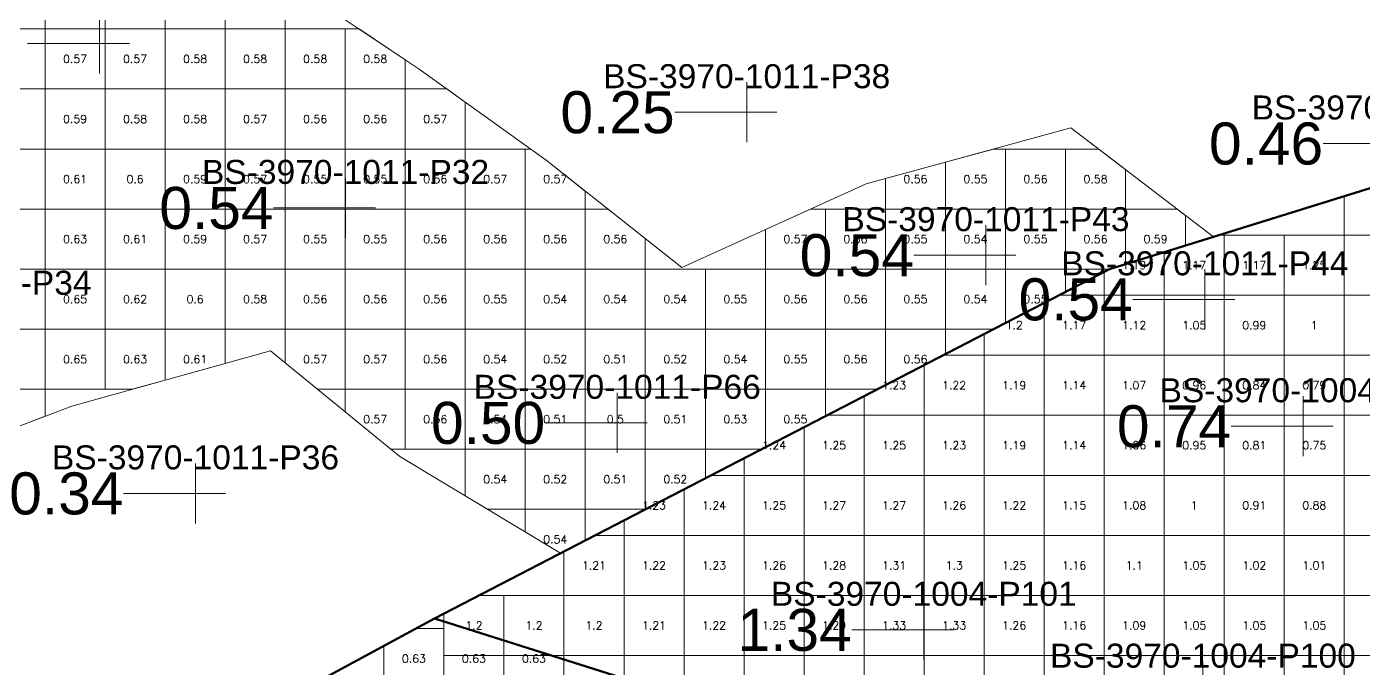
# Model space of a CAD drawing. Header units: inches. Extents: x 469759 to 470079, y 4349683 to 4349873.
# Drawn here: x 469810.42 to 469832.68, y 4349768.48 to 4349779.16 of the extents above; entities that cross this region are included whole.
import ezdxf
from ezdxf.enums import TextEntityAlignment as Align

# ---------------------------------------------------------------- set-up
doc = ezdxf.new("R2010")
doc.units = ezdxf.units.IN
doc.header["$MEASUREMENT"] = 0
for name, color, linetype, lineweight in [('孔口文字', 7, 'Continuous', 0), ('点', 7, 'Continuous', 0), ('爆区方格网', 7, 'Continuous', 0), ('线条', 7, 'Continuous', 0), ('钻孔', 7, 'Continuous', 0)]:
    doc.layers.add(name, color=color, linetype=linetype, lineweight=lineweight)
doc.styles.add('3dmine_textStyle_1', font='txt.shx', dxfattribs={"height": 1, "bigfont": 'gbcbig.shx'})
doc.styles.add('3dmine_textStyle_2', font='arial.ttf', dxfattribs={"height": 1})

msp = doc.modelspace()

# ---------------------------------------------------------------- hatches: boundary and pattern name
at = {"layer": '钻孔', "linetype": 'Continuous', "lineweight": 0, "true_color": 0x00ffff, "extrusion": (0, 1, 0)}
for points in [[(-469812.628, 3960.02), (-469811.628, 3960.02), (-469811.628, 3973.02), (-469812.628, 3973.02)], [(-469816.727, 3960.05), (-469815.727, 3960.05), (-469815.727, 3973.05), (-469816.727, 3973.05)], [(-469827.396, 3960.08), (-469826.396, 3960.08), (-469826.396, 3973.08), (-469827.396, 3973.08)], [(-469831.042, 3960.01), (-469830.042, 3960.01), (-469830.042, 3973.01), (-469831.042, 3973.01)], [(-469821.253, 3960.48), (-469820.253, 3960.48), (-469820.253, 3973.48), (-469821.253, 3973.48)], [(-469832.68, 3959.85), (-469831.68, 3959.85), (-469831.68, 3972.85), (-469832.68, 3972.85)]]:
    msp.add_hatch(color=4, dxfattribs=at).paths.add_polyline_path(points, flags=0)
at = {"layer": '钻孔', "linetype": 'Continuous', "lineweight": 0, "true_color": 0x808080, "extrusion": (0, 1, 0)}
for points in [[(-469823.41, 3959.92), (-469822.41, 3959.92), (-469822.41, 3972.92), (-469823.41, 3972.92)], [(-469814.227, 3960.38), (-469813.227, 3960.38), (-469813.227, 3973.38), (-469814.227, 3973.38)]]:
    msp.add_hatch(color=8, dxfattribs=at).paths.add_polyline_path(points, flags=0)
at = {"layer": '钻孔', "linetype": 'Continuous', "lineweight": 0, "true_color": 0x0000ff, "extrusion": (0, 1, 0)}
msp.add_hatch(color=5, dxfattribs=at).paths.add_polyline_path([(-469826.36, 3960.04), (-469825.36, 3960.04), (-469825.36, 3973.04), (-469826.36, 3973.04)], flags=0)

# ---------------------------------------------------------------- linework, layer by layer
at = {"color": 4, "linetype": 'Continuous', "lineweight": 0, "true_color": 0x00ffff, "elevation": 3972.289}
msp.add_lwpolyline([(469808.152, 4349771.701), (469811.165, 4349772.846), (469814.477, 4349773.769), (469816.629, 4349772.008), (469819.309, 4349770.396), (469822.435, 4349772.013), (469824.065, 4349772.856), (469826.866, 4349774.305), (469828.454, 4349775.127), (469829.366, 4349775.41), (469830.188, 4349775.665), (469827.812, 4349777.479), (469824.403, 4349776.55), (469821.332, 4349775.154), (469819.068, 4349776.943), (469816.955, 4349778.458), (469814.905, 4349779.826), (469815.905, 4349782.194), (469819.387, 4349783.349), (469821.458, 4349781.792), (469823.571, 4349780.278), (469827.018, 4349781.275), (469830.523, 4349782.177), (469834.782, 4349783.265)], dxfattribs=at)
at = {"color": 5, "linetype": 'Continuous', "lineweight": 50, "elevation": 1987.297}
for points in [[(469817.208, 4349769.309), (469828.454, 4349775.127), (469837.3, 4349777.874), (469846.044, 4349775.075), (469845.59, 4349771.971), (469847.292, 4349769.245), (469850.168, 4349770.343), (469852.439, 4349771.326), (469856.754, 4349771.099), (469861.845, 4349771.213), (469866.414, 4349769.254), (469864.214, 4349766.26), (469858.315, 4349764.574), (469853.994, 4349765.649), (469852.242, 4349767.401), (469842.005, 4349764.839), (469836.359, 4349766.411), (469832.229, 4349766.357), (469826.099, 4349763.33), (469820.476, 4349762.487), (469821.961, 4349767.803), (469817.208, 4349769.309), (469817.208, 4349769.309)], [(469821.961, 4349767.803), (469817.208, 4349769.309), (469811.803, 4349766.383)]]:
    msp.add_lwpolyline(points, dxfattribs=at)
at = {"layer": '点', "color": 138, "linetype": 'Continuous', "lineweight": 0, "true_color": 0x004c4c}
for points, elevation in [([(469811.628, 4349778.383), (469811.628, 4349779.383)], 3973.02), ([(469812.128, 4349778.883), (469811.128, 4349778.883)], 3973.02), ([(469822.41, 4349777.24), (469822.41, 4349778.24)], 3972.92), ([(469822.91, 4349777.74), (469821.91, 4349777.74)], 3972.92), ([(469815.727, 4349775.646), (469815.727, 4349776.646)], 3973.05), ([(469816.227, 4349776.146), (469815.227, 4349776.146)], 3973.05), ([(469826.396, 4349774.859), (469826.396, 4349775.859)], 3973.08), ([(469826.896, 4349775.359), (469825.896, 4349775.359)], 3973.08), ([(469830.042, 4349774.124), (469830.042, 4349775.124)], 3973.01), ([(469830.542, 4349774.624), (469829.542, 4349774.624)], 3973.01), ([(469820.253, 4349772.067), (469820.253, 4349773.067)], 3973.48), ([(469831.68, 4349772.01), (469831.68, 4349773.01)], 3972.85), ([(469820.753, 4349772.567), (469819.753, 4349772.567)], 3973.48), ([(469832.18, 4349772.51), (469831.18, 4349772.51)], 3972.85), ([(469813.227, 4349770.892), (469813.227, 4349771.892)], 3973.38), ([(469813.727, 4349771.392), (469812.727, 4349771.392)], 3973.38), ([(469825.36, 4349768.62), (469825.36, 4349769.62)], 3973.04), ([(469825.86, 4349769.12), (469824.86, 4349769.12)], 3973.04), ([(469830.01, 4349767.59), (469830.01, 4349768.59)], 3972.95)]:
    msp.add_lwpolyline(points, dxfattribs=dict(at, elevation=elevation))
at = {"layer": '爆区方格网', "color": 4, "linetype": 'Continuous', "lineweight": 0, "true_color": 0x00ffff}
for points, elevation in [([(469810.721, 4349779.127), (469809.721, 4349779.127), (469809.721, 4349780.127), (469810.721, 4349780.127), (469810.721, 4349779.127)], 3973.48), ([(469811.721, 4349779.127), (469810.721, 4349779.127), (469810.721, 4349780.127), (469811.721, 4349780.127), (469811.721, 4349779.127)], 3973.48), ([(469812.721, 4349779.127), (469811.721, 4349779.127), (469811.721, 4349780.127), (469812.721, 4349780.127), (469812.721, 4349779.127)], 3973.48), ([(469813.721, 4349779.127), (469812.721, 4349779.127), (469812.721, 4349780.127), (469813.721, 4349780.127), (469813.721, 4349779.127)], 3973.48), ([(469814.721, 4349779.127), (469813.721, 4349779.127), (469813.721, 4349780.127), (469814.721, 4349780.127), (469814.721, 4349779.127)], 3973.48), ([(469810.721, 4349778.127), (469809.721, 4349778.127), (469809.721, 4349779.127), (469810.721, 4349779.127), (469810.721, 4349778.127)], 3973.48), ([(469811.721, 4349778.127), (469810.721, 4349778.127), (469810.721, 4349779.127), (469811.721, 4349779.127), (469811.721, 4349778.127)], 3973.48), ([(469812.721, 4349778.127), (469811.721, 4349778.127), (469811.721, 4349779.127), (469812.721, 4349779.127), (469812.721, 4349778.127)], 3973.48), ([(469813.721, 4349778.127), (469812.721, 4349778.127), (469812.721, 4349779.127), (469813.721, 4349779.127), (469813.721, 4349778.127)], 3973.48), ([(469814.721, 4349778.127), (469813.721, 4349778.127), (469813.721, 4349779.127), (469814.721, 4349779.127), (469814.721, 4349778.127)], 3973.48), ([(469815.721, 4349778.127), (469814.721, 4349778.127), (469814.721, 4349779.127), (469815.721, 4349779.127), (469815.721, 4349778.127)], 3973.48), ([(469816.721, 4349778.614), (469816.721, 4349778.127), (469815.721, 4349778.127), (469815.721, 4349779.127), (469815.953, 4349779.127), (469816.721, 4349778.614)], 3973.48), ([(469810.721, 4349777.127), (469809.721, 4349777.127), (469809.721, 4349778.127), (469810.721, 4349778.127), (469810.721, 4349777.127)], 3973.48), ([(469811.721, 4349777.127), (469810.721, 4349777.127), (469810.721, 4349778.127), (469811.721, 4349778.127), (469811.721, 4349777.127)], 3973.48), ([(469812.721, 4349777.127), (469811.721, 4349777.127), (469811.721, 4349778.127), (469812.721, 4349778.127), (469812.721, 4349777.127)], 3973.48), ([(469813.721, 4349777.127), (469812.721, 4349777.127), (469812.721, 4349778.127), (469813.721, 4349778.127), (469813.721, 4349777.127)], 3973.48), ([(469814.721, 4349777.127), (469813.721, 4349777.127), (469813.721, 4349778.127), (469814.721, 4349778.127), (469814.721, 4349777.127)], 3973.48), ([(469815.721, 4349777.127), (469814.721, 4349777.127), (469814.721, 4349778.127), (469815.721, 4349778.127), (469815.721, 4349777.127)], 3973.48), ([(469816.721, 4349777.127), (469815.721, 4349777.127), (469815.721, 4349778.127), (469816.721, 4349778.127), (469816.721, 4349777.127)], 3973.48), ([(469817.721, 4349777.909), (469817.721, 4349777.127), (469816.721, 4349777.127), (469816.721, 4349778.127), (469817.417, 4349778.127), (469817.721, 4349777.909)], 3973.48), ([(469810.721, 4349776.127), (469809.721, 4349776.127), (469809.721, 4349777.127), (469810.721, 4349777.127), (469810.721, 4349776.127)], 3973.48), ([(469811.721, 4349776.127), (469810.721, 4349776.127), (469810.721, 4349777.127), (469811.721, 4349777.127), (469811.721, 4349776.127)], 3973.48), ([(469812.721, 4349776.127), (469811.721, 4349776.127), (469811.721, 4349777.127), (469812.721, 4349777.127), (469812.721, 4349776.127)], 3973.48), ([(469813.721, 4349776.127), (469812.721, 4349776.127), (469812.721, 4349777.127), (469813.721, 4349777.127), (469813.721, 4349776.127)], 3973.48), ([(469814.721, 4349776.127), (469813.721, 4349776.127), (469813.721, 4349777.127), (469814.721, 4349777.127), (469814.721, 4349776.127)], 3973.48), ([(469815.721, 4349776.127), (469814.721, 4349776.127), (469814.721, 4349777.127), (469815.721, 4349777.127), (469815.721, 4349776.127)], 3973.48), ([(469816.721, 4349776.127), (469815.721, 4349776.127), (469815.721, 4349777.127), (469816.721, 4349777.127), (469816.721, 4349776.127)], 3973.48), ([(469817.721, 4349776.127), (469816.721, 4349776.127), (469816.721, 4349777.127), (469817.721, 4349777.127), (469817.721, 4349776.127)], 3973.48), ([(469818.721, 4349776.127), (469817.721, 4349776.127), (469817.721, 4349777.127), (469818.721, 4349777.127), (469818.721, 4349776.127)], 3973.48), ([(469819.068, 4349776.943), (469819.721, 4349776.428), (469819.721, 4349776.127), (469818.721, 4349776.127), (469818.721, 4349777.127), (469818.812, 4349777.127), (469819.068, 4349776.943)], 3973.48), ([(469826.721, 4349776.127), (469825.721, 4349776.127), (469825.721, 4349776.909), (469826.52, 4349777.127), (469826.721, 4349777.127), (469826.721, 4349776.127)], 3973.48), ([(469827.721, 4349776.127), (469826.721, 4349776.127), (469826.721, 4349777.127), (469827.721, 4349777.127), (469827.721, 4349776.127)], 3973.48), ([(469828.721, 4349776.786), (469828.721, 4349776.127), (469827.721, 4349776.127), (469827.721, 4349777.127), (469828.274, 4349777.127), (469828.721, 4349776.786)], 3973.48), ([(469825.721, 4349776.127), (469824.721, 4349776.127), (469824.721, 4349776.636), (469825.721, 4349776.909), (469825.721, 4349776.127)], 3973.48), ([(469810.721, 4349775.127), (469809.721, 4349775.127), (469809.721, 4349776.127), (469810.721, 4349776.127), (469810.721, 4349775.127)], 3973.48), ([(469811.721, 4349775.127), (469810.721, 4349775.127), (469810.721, 4349776.127), (469811.721, 4349776.127), (469811.721, 4349775.127)], 3973.48), ([(469812.721, 4349775.127), (469811.721, 4349775.127), (469811.721, 4349776.127), (469812.721, 4349776.127), (469812.721, 4349775.127)], 3973.48), ([(469813.721, 4349775.127), (469812.721, 4349775.127), (469812.721, 4349776.127), (469813.721, 4349776.127), (469813.721, 4349775.127)], 3973.48), ([(469814.721, 4349775.127), (469813.721, 4349775.127), (469813.721, 4349776.127), (469814.721, 4349776.127), (469814.721, 4349775.127)], 3973.48), ([(469815.721, 4349775.127), (469814.721, 4349775.127), (469814.721, 4349776.127), (469815.721, 4349776.127), (469815.721, 4349775.127)], 3973.48), ([(469816.721, 4349775.127), (469815.721, 4349775.127), (469815.721, 4349776.127), (469816.721, 4349776.127), (469816.721, 4349775.127)], 3973.48), ([(469817.721, 4349775.127), (469816.721, 4349775.127), (469816.721, 4349776.127), (469817.721, 4349776.127), (469817.721, 4349775.127)], 3973.48), ([(469818.721, 4349775.127), (469817.721, 4349775.127), (469817.721, 4349776.127), (469818.721, 4349776.127), (469818.721, 4349775.127)], 3973.48), ([(469819.721, 4349775.127), (469818.721, 4349775.127), (469818.721, 4349776.127), (469819.721, 4349776.127), (469819.721, 4349775.127)], 3973.48), ([(469820.721, 4349775.637), (469820.721, 4349775.127), (469819.721, 4349775.127), (469819.721, 4349776.127), (469820.101, 4349776.127), (469820.721, 4349775.637)], 3973.48), ([(469823.721, 4349775.127), (469822.721, 4349775.127), (469822.721, 4349775.785), (469823.473, 4349776.127), (469823.721, 4349776.127), (469823.721, 4349775.127)], 3973.48), ([(469824.721, 4349775.127), (469823.721, 4349775.127), (469823.721, 4349776.127), (469824.721, 4349776.127), (469824.721, 4349775.127)], 3973.48), ([(469825.721, 4349775.127), (469824.721, 4349775.127), (469824.721, 4349776.127), (469825.721, 4349776.127), (469825.721, 4349775.127)], 3973.48), ([(469826.721, 4349775.127), (469825.721, 4349775.127), (469825.721, 4349776.127), (469826.721, 4349776.127), (469826.721, 4349775.127)], 3973.48), ([(469827.721, 4349775.127), (469826.721, 4349775.127), (469826.721, 4349776.127), (469827.721, 4349776.127), (469827.721, 4349775.127)], 3973.48), ([(469828.721, 4349775.21), (469828.454, 4349775.127), (469827.721, 4349775.127), (469827.721, 4349776.127), (469828.721, 4349776.127), (469828.721, 4349775.21)], 3973.48), ([(469829.721, 4349776.022), (469829.721, 4349775.52), (469829.366, 4349775.41), (469828.721, 4349775.21), (469828.721, 4349776.127), (469829.583, 4349776.127), (469829.721, 4349776.022)], 3973.48), ([(469810.721, 4349774.127), (469809.721, 4349774.127), (469809.721, 4349775.127), (469810.721, 4349775.127), (469810.721, 4349774.127)], 3973.48), ([(469811.721, 4349774.127), (469810.721, 4349774.127), (469810.721, 4349775.127), (469811.721, 4349775.127), (469811.721, 4349774.127)], 3973.48), ([(469812.721, 4349774.127), (469811.721, 4349774.127), (469811.721, 4349775.127), (469812.721, 4349775.127), (469812.721, 4349774.127)], 3973.48), ([(469813.721, 4349774.127), (469812.721, 4349774.127), (469812.721, 4349775.127), (469813.721, 4349775.127), (469813.721, 4349774.127)], 3973.48), ([(469814.721, 4349774.127), (469813.721, 4349774.127), (469813.721, 4349775.127), (469814.721, 4349775.127), (469814.721, 4349774.127)], 3973.48), ([(469815.721, 4349774.127), (469814.721, 4349774.127), (469814.721, 4349775.127), (469815.721, 4349775.127), (469815.721, 4349774.127)], 3973.48), ([(469816.721, 4349774.127), (469815.721, 4349774.127), (469815.721, 4349775.127), (469816.721, 4349775.127), (469816.721, 4349774.127)], 3973.48), ([(469817.721, 4349774.127), (469816.721, 4349774.127), (469816.721, 4349775.127), (469817.721, 4349775.127), (469817.721, 4349774.127)], 3973.48), ([(469818.721, 4349774.127), (469817.721, 4349774.127), (469817.721, 4349775.127), (469818.721, 4349775.127), (469818.721, 4349774.127)], 3973.48), ([(469819.721, 4349774.127), (469818.721, 4349774.127), (469818.721, 4349775.127), (469819.721, 4349775.127), (469819.721, 4349774.127)], 3973.48), ([(469820.721, 4349774.127), (469819.721, 4349774.127), (469819.721, 4349775.127), (469820.721, 4349775.127), (469820.721, 4349774.127)], 3973.48), ([(469821.721, 4349774.127), (469820.721, 4349774.127), (469820.721, 4349775.127), (469821.721, 4349775.127), (469821.721, 4349774.127)], 3973.48), ([(469822.721, 4349774.127), (469821.721, 4349774.127), (469821.721, 4349775.127), (469822.721, 4349775.127), (469822.721, 4349774.127)], 3973.48), ([(469823.721, 4349774.127), (469822.721, 4349774.127), (469822.721, 4349775.127), (469823.721, 4349775.127), (469823.721, 4349774.127)], 3973.48), ([(469824.721, 4349774.127), (469823.721, 4349774.127), (469823.721, 4349775.127), (469824.721, 4349775.127), (469824.721, 4349774.127)], 3973.48), ([(469825.721, 4349774.127), (469824.721, 4349774.127), (469824.721, 4349775.127), (469825.721, 4349775.127), (469825.721, 4349774.127)], 3973.48), ([(469826.721, 4349774.23), (469826.521, 4349774.127), (469825.721, 4349774.127), (469825.721, 4349775.127), (469826.721, 4349775.127), (469826.721, 4349774.23)], 3973.48), ([(469827.721, 4349774.748), (469826.866, 4349774.305), (469826.721, 4349774.23), (469826.721, 4349775.127), (469827.721, 4349775.127), (469827.721, 4349774.748)], 3973.48), ([(469810.721, 4349773.127), (469809.721, 4349773.127), (469809.721, 4349774.127), (469810.721, 4349774.127), (469810.721, 4349773.127)], 3973.48), ([(469811.721, 4349773.127), (469810.721, 4349773.127), (469810.721, 4349774.127), (469811.721, 4349774.127), (469811.721, 4349773.127)], 3973.48), ([(469812.721, 4349773.279), (469812.174, 4349773.127), (469811.721, 4349773.127), (469811.721, 4349774.127), (469812.721, 4349774.127), (469812.721, 4349773.279)], 3973.48), ([(469813.721, 4349773.558), (469812.721, 4349773.279), (469812.721, 4349774.127), (469813.721, 4349774.127), (469813.721, 4349773.558)], 3973.48), ([(469815.721, 4349773.127), (469815.261, 4349773.127), (469814.721, 4349773.569), (469814.721, 4349774.127), (469815.721, 4349774.127), (469815.721, 4349773.127)], 3973.48), ([(469816.721, 4349773.127), (469815.721, 4349773.127), (469815.721, 4349774.127), (469816.721, 4349774.127), (469816.721, 4349773.127)], 3973.48), ([(469817.721, 4349773.127), (469816.721, 4349773.127), (469816.721, 4349774.127), (469817.721, 4349774.127), (469817.721, 4349773.127)], 3973.48), ([(469818.721, 4349773.127), (469817.721, 4349773.127), (469817.721, 4349774.127), (469818.721, 4349774.127), (469818.721, 4349773.127)], 3973.48), ([(469819.721, 4349773.127), (469818.721, 4349773.127), (469818.721, 4349774.127), (469819.721, 4349774.127), (469819.721, 4349773.127)], 3973.48), ([(469820.721, 4349773.127), (469819.721, 4349773.127), (469819.721, 4349774.127), (469820.721, 4349774.127), (469820.721, 4349773.127)], 3973.48), ([(469821.721, 4349773.127), (469820.721, 4349773.127), (469820.721, 4349774.127), (469821.721, 4349774.127), (469821.721, 4349773.127)], 3973.48), ([(469822.721, 4349773.127), (469821.721, 4349773.127), (469821.721, 4349774.127), (469822.721, 4349774.127), (469822.721, 4349773.127)], 3973.48), ([(469823.721, 4349773.127), (469822.721, 4349773.127), (469822.721, 4349774.127), (469823.721, 4349774.127), (469823.721, 4349773.127)], 3973.48), ([(469824.721, 4349773.195), (469824.588, 4349773.127), (469823.721, 4349773.127), (469823.721, 4349774.127), (469824.721, 4349774.127), (469824.721, 4349773.195)], 3973.48), ([(469825.721, 4349773.713), (469824.721, 4349773.195), (469824.721, 4349774.127), (469825.721, 4349774.127), (469825.721, 4349773.713)], 3973.48), ([(469810.721, 4349772.677), (469809.721, 4349772.297), (469809.721, 4349773.127), (469810.721, 4349773.127), (469810.721, 4349772.677)], 3973.48), ([(469816.721, 4349772.127), (469816.483, 4349772.127), (469815.721, 4349772.751), (469815.721, 4349773.127), (469816.721, 4349773.127), (469816.721, 4349772.127)], 3973.48), ([(469817.721, 4349772.127), (469816.721, 4349772.127), (469816.721, 4349773.127), (469817.721, 4349773.127), (469817.721, 4349772.127)], 3973.48), ([(469818.721, 4349772.127), (469817.721, 4349772.127), (469817.721, 4349773.127), (469818.721, 4349773.127), (469818.721, 4349772.127)], 3973.48), ([(469819.721, 4349772.127), (469818.721, 4349772.127), (469818.721, 4349773.127), (469819.721, 4349773.127), (469819.721, 4349772.127)], 3973.48), ([(469820.721, 4349772.127), (469819.721, 4349772.127), (469819.721, 4349773.127), (469820.721, 4349773.127), (469820.721, 4349772.127)], 3973.48), ([(469821.721, 4349772.127), (469820.721, 4349772.127), (469820.721, 4349773.127), (469821.721, 4349773.127), (469821.721, 4349772.127)], 3973.48), ([(469822.721, 4349772.161), (469822.656, 4349772.127), (469821.721, 4349772.127), (469821.721, 4349773.127), (469822.721, 4349773.127), (469822.721, 4349772.161)], 3973.48), ([(469823.721, 4349772.678), (469822.721, 4349772.161), (469822.721, 4349773.127), (469823.721, 4349773.127), (469823.721, 4349772.678)], 3973.48), ([(469818.721, 4349771.127), (469818.093, 4349771.127), (469817.721, 4349771.351), (469817.721, 4349772.127), (469818.721, 4349772.127), (469818.721, 4349771.127)], 3973.48), ([(469819.721, 4349771.127), (469818.721, 4349771.127), (469818.721, 4349772.127), (469819.721, 4349772.127), (469819.721, 4349771.127)], 3973.48), ([(469820.721, 4349771.127), (469819.721, 4349771.127), (469819.721, 4349772.127), (469820.721, 4349772.127), (469820.721, 4349771.127)], 3973.48), ([(469821.721, 4349771.643), (469820.723, 4349771.127), (469820.721, 4349771.127), (469820.721, 4349772.127), (469821.721, 4349772.127), (469821.721, 4349771.643)], 3973.48), ([(469819.721, 4349770.609), (469819.309, 4349770.396), (469818.721, 4349770.75), (469818.721, 4349771.127), (469819.721, 4349771.127), (469819.721, 4349770.609)], 3973.48), ([(469817.366, 4349768.693), (469817.366, 4349768.14), (469816.366, 4349768.14), (469816.366, 4349768.853), (469816.896, 4349769.14), (469817.366, 4349769.14), (469817.366, 4349768.693)], 3972.76), ([(469818.366, 4349768.14), (469817.366, 4349768.14), (469817.366, 4349768.693), (469818.366, 4349768.693), (469818.366, 4349768.14)], 3972.76), ([(469819.366, 4349768.14), (469818.366, 4349768.14), (469818.366, 4349768.693), (469819.366, 4349768.693), (469819.366, 4349768.14)], 3972.76)]:
    msp.add_lwpolyline(points, dxfattribs=dict(at, elevation=elevation))
at = {"layer": '爆区方格网', "color": 5, "linetype": 'Continuous', "lineweight": 0, "elevation": 3972.82}
for points in [[(469833.366, 4349775.693), (469832.366, 4349775.693), (469832.366, 4349776.342), (469833.366, 4349776.652), (469833.366, 4349775.693)], [(469830.366, 4349774.693), (469829.366, 4349774.693), (469829.366, 4349775.41), (469830.278, 4349775.693), (469830.366, 4349775.693), (469830.366, 4349774.693)], [(469831.366, 4349774.693), (469830.366, 4349774.693), (469830.366, 4349775.693), (469831.366, 4349775.693), (469831.366, 4349774.693)], [(469832.366, 4349774.693), (469831.366, 4349774.693), (469831.366, 4349775.693), (469832.366, 4349775.693), (469832.366, 4349774.693)], [(469833.366, 4349774.693), (469832.366, 4349774.693), (469832.366, 4349775.693), (469833.366, 4349775.693), (469833.366, 4349774.693)], [(469829.366, 4349774.693), (469828.366, 4349774.693), (469828.366, 4349775.081), (469828.454, 4349775.127), (469829.366, 4349775.41), (469829.366, 4349774.693)], [(469827.366, 4349773.693), (469826.366, 4349773.693), (469826.366, 4349774.047), (469827.366, 4349774.564), (469827.366, 4349773.693)], [(469828.366, 4349773.693), (469827.366, 4349773.693), (469827.366, 4349774.564), (469827.616, 4349774.693), (469828.366, 4349774.693), (469828.366, 4349773.693)], [(469829.366, 4349773.693), (469828.366, 4349773.693), (469828.366, 4349774.693), (469829.366, 4349774.693), (469829.366, 4349773.693)], [(469830.366, 4349773.693), (469829.366, 4349773.693), (469829.366, 4349774.693), (469830.366, 4349774.693), (469830.366, 4349773.693)], [(469831.366, 4349773.693), (469830.366, 4349773.693), (469830.366, 4349774.693), (469831.366, 4349774.693), (469831.366, 4349773.693)], [(469832.366, 4349773.693), (469831.366, 4349773.693), (469831.366, 4349774.693), (469832.366, 4349774.693), (469832.366, 4349773.693)], [(469833.366, 4349773.693), (469832.366, 4349773.693), (469832.366, 4349774.693), (469833.366, 4349774.693), (469833.366, 4349773.693)], [(469826.366, 4349772.693), (469825.366, 4349772.693), (469825.366, 4349773.529), (469825.683, 4349773.693), (469826.366, 4349773.693), (469826.366, 4349772.693)], [(469827.366, 4349772.693), (469826.366, 4349772.693), (469826.366, 4349773.693), (469827.366, 4349773.693), (469827.366, 4349772.693)], [(469828.366, 4349772.693), (469827.366, 4349772.693), (469827.366, 4349773.693), (469828.366, 4349773.693), (469828.366, 4349772.693)], [(469829.366, 4349772.693), (469828.366, 4349772.693), (469828.366, 4349773.693), (469829.366, 4349773.693), (469829.366, 4349772.693)], [(469830.366, 4349772.693), (469829.366, 4349772.693), (469829.366, 4349773.693), (469830.366, 4349773.693), (469830.366, 4349772.693)], [(469831.366, 4349772.693), (469830.366, 4349772.693), (469830.366, 4349773.693), (469831.366, 4349773.693), (469831.366, 4349772.693)], [(469832.366, 4349772.693), (469831.366, 4349772.693), (469831.366, 4349773.693), (469832.366, 4349773.693), (469832.366, 4349772.693)], [(469833.366, 4349772.693), (469832.366, 4349772.693), (469832.366, 4349773.693), (469833.366, 4349773.693), (469833.366, 4349772.693)], [(469825.366, 4349772.693), (469824.366, 4349772.693), (469824.366, 4349773.012), (469825.366, 4349773.529), (469825.366, 4349772.693)], [(469823.366, 4349771.693), (469822.366, 4349771.693), (469822.366, 4349771.977), (469823.366, 4349772.495), (469823.366, 4349771.693)], [(469824.366, 4349771.693), (469823.366, 4349771.693), (469823.366, 4349772.495), (469823.75, 4349772.693), (469824.366, 4349772.693), (469824.366, 4349771.693)], [(469825.366, 4349771.693), (469824.366, 4349771.693), (469824.366, 4349772.693), (469825.366, 4349772.693), (469825.366, 4349771.693)], [(469826.366, 4349771.693), (469825.366, 4349771.693), (469825.366, 4349772.693), (469826.366, 4349772.693), (469826.366, 4349771.693)], [(469827.366, 4349771.693), (469826.366, 4349771.693), (469826.366, 4349772.693), (469827.366, 4349772.693), (469827.366, 4349771.693)], [(469828.366, 4349771.693), (469827.366, 4349771.693), (469827.366, 4349772.693), (469828.366, 4349772.693), (469828.366, 4349771.693)], [(469829.366, 4349771.693), (469828.366, 4349771.693), (469828.366, 4349772.693), (469829.366, 4349772.693), (469829.366, 4349771.693)], [(469830.366, 4349771.693), (469829.366, 4349771.693), (469829.366, 4349772.693), (469830.366, 4349772.693), (469830.366, 4349771.693)], [(469831.366, 4349771.693), (469830.366, 4349771.693), (469830.366, 4349772.693), (469831.366, 4349772.693), (469831.366, 4349771.693)], [(469832.366, 4349771.693), (469831.366, 4349771.693), (469831.366, 4349772.693), (469832.366, 4349772.693), (469832.366, 4349771.693)], [(469833.366, 4349771.693), (469832.366, 4349771.693), (469832.366, 4349772.693), (469833.366, 4349772.693), (469833.366, 4349771.693)], [(469822.366, 4349770.693), (469821.366, 4349770.693), (469821.366, 4349771.46), (469821.817, 4349771.693), (469822.366, 4349771.693), (469822.366, 4349770.693)], [(469823.366, 4349770.693), (469822.366, 4349770.693), (469822.366, 4349771.693), (469823.366, 4349771.693), (469823.366, 4349770.693)], [(469824.366, 4349770.693), (469823.366, 4349770.693), (469823.366, 4349771.693), (469824.366, 4349771.693), (469824.366, 4349770.693)], [(469825.366, 4349770.693), (469824.366, 4349770.693), (469824.366, 4349771.693), (469825.366, 4349771.693), (469825.366, 4349770.693)], [(469826.366, 4349770.693), (469825.366, 4349770.693), (469825.366, 4349771.693), (469826.366, 4349771.693), (469826.366, 4349770.693)], [(469827.366, 4349770.693), (469826.366, 4349770.693), (469826.366, 4349771.693), (469827.366, 4349771.693), (469827.366, 4349770.693)], [(469828.366, 4349770.693), (469827.366, 4349770.693), (469827.366, 4349771.693), (469828.366, 4349771.693), (469828.366, 4349770.693)], [(469829.366, 4349770.693), (469828.366, 4349770.693), (469828.366, 4349771.693), (469829.366, 4349771.693), (469829.366, 4349770.693)], [(469830.366, 4349770.693), (469829.366, 4349770.693), (469829.366, 4349771.693), (469830.366, 4349771.693), (469830.366, 4349770.693)], [(469831.366, 4349770.693), (469830.366, 4349770.693), (469830.366, 4349771.693), (469831.366, 4349771.693), (469831.366, 4349770.693)], [(469832.366, 4349770.693), (469831.366, 4349770.693), (469831.366, 4349771.693), (469832.366, 4349771.693), (469832.366, 4349770.693)], [(469833.366, 4349770.693), (469832.366, 4349770.693), (469832.366, 4349771.693), (469833.366, 4349771.693), (469833.366, 4349770.693)], [(469821.366, 4349770.693), (469820.366, 4349770.693), (469820.366, 4349770.943), (469821.366, 4349771.46), (469821.366, 4349770.693)], [(469833.366, 4349769.693), (469832.366, 4349769.693), (469832.366, 4349770.693), (469833.366, 4349770.693), (469833.366, 4349769.693)], [(469832.366, 4349768.693), (469831.366, 4349768.693), (469831.366, 4349769.693), (469832.366, 4349769.693), (469832.366, 4349768.693)], [(469833.366, 4349768.693), (469832.366, 4349768.693), (469832.366, 4349769.693), (469833.366, 4349769.693), (469833.366, 4349768.693)], [(469831.366, 4349767.693), (469830.366, 4349767.693), (469830.366, 4349768.693), (469831.366, 4349768.693), (469831.366, 4349767.693)], [(469832.366, 4349767.693), (469831.366, 4349767.693), (469831.366, 4349768.693), (469832.366, 4349768.693), (469832.366, 4349767.693)], [(469833.366, 4349767.693), (469832.366, 4349767.693), (469832.366, 4349768.693), (469833.366, 4349768.693), (469833.366, 4349767.693)]]:
    msp.add_lwpolyline(points, dxfattribs=at)
at = {"layer": '爆区方格网', "color": 5, "linetype": 'Continuous', "lineweight": 0, "true_color": 0x0000ff, "elevation": 3972.82}
for points in [[(469820.366, 4349769.693), (469819.366, 4349769.693), (469819.366, 4349770.425), (469819.885, 4349770.693), (469820.366, 4349770.693), (469820.366, 4349769.693)], [(469821.366, 4349769.693), (469820.366, 4349769.693), (469820.366, 4349770.693), (469821.366, 4349770.693), (469821.366, 4349769.693)], [(469822.366, 4349769.693), (469821.366, 4349769.693), (469821.366, 4349770.693), (469822.366, 4349770.693), (469822.366, 4349769.693)], [(469823.366, 4349769.693), (469822.366, 4349769.693), (469822.366, 4349770.693), (469823.366, 4349770.693), (469823.366, 4349769.693)], [(469824.366, 4349769.693), (469823.366, 4349769.693), (469823.366, 4349770.693), (469824.366, 4349770.693), (469824.366, 4349769.693)], [(469825.366, 4349769.693), (469824.366, 4349769.693), (469824.366, 4349770.693), (469825.366, 4349770.693), (469825.366, 4349769.693)], [(469826.366, 4349769.693), (469825.366, 4349769.693), (469825.366, 4349770.693), (469826.366, 4349770.693), (469826.366, 4349769.693)], [(469827.366, 4349769.693), (469826.366, 4349769.693), (469826.366, 4349770.693), (469827.366, 4349770.693), (469827.366, 4349769.693)], [(469828.366, 4349769.693), (469827.366, 4349769.693), (469827.366, 4349770.693), (469828.366, 4349770.693), (469828.366, 4349769.693)], [(469829.366, 4349769.693), (469828.366, 4349769.693), (469828.366, 4349770.693), (469829.366, 4349770.693), (469829.366, 4349769.693)], [(469830.366, 4349769.693), (469829.366, 4349769.693), (469829.366, 4349770.693), (469830.366, 4349770.693), (469830.366, 4349769.693)], [(469831.366, 4349769.693), (469830.366, 4349769.693), (469830.366, 4349770.693), (469831.366, 4349770.693), (469831.366, 4349769.693)], [(469832.366, 4349769.693), (469831.366, 4349769.693), (469831.366, 4349770.693), (469832.366, 4349770.693), (469832.366, 4349769.693)], [(469818.366, 4349768.693), (469817.366, 4349768.693), (469817.366, 4349769.39), (469817.952, 4349769.693), (469818.366, 4349769.693), (469818.366, 4349768.693)], [(469819.366, 4349768.693), (469818.366, 4349768.693), (469818.366, 4349769.693), (469819.366, 4349769.693), (469819.366, 4349768.693)], [(469820.366, 4349768.693), (469819.366, 4349768.693), (469819.366, 4349769.693), (469820.366, 4349769.693), (469820.366, 4349768.693)], [(469821.366, 4349768.693), (469820.366, 4349768.693), (469820.366, 4349769.693), (469821.366, 4349769.693), (469821.366, 4349768.693)], [(469822.366, 4349768.693), (469821.366, 4349768.693), (469821.366, 4349769.693), (469822.366, 4349769.693), (469822.366, 4349768.693)], [(469823.366, 4349768.693), (469822.366, 4349768.693), (469822.366, 4349769.693), (469823.366, 4349769.693), (469823.366, 4349768.693)], [(469824.366, 4349768.693), (469823.366, 4349768.693), (469823.366, 4349769.693), (469824.366, 4349769.693), (469824.366, 4349768.693)], [(469825.366, 4349768.693), (469824.366, 4349768.693), (469824.366, 4349769.693), (469825.366, 4349769.693), (469825.366, 4349768.693)], [(469826.366, 4349768.693), (469825.366, 4349768.693), (469825.366, 4349769.693), (469826.366, 4349769.693), (469826.366, 4349768.693)], [(469827.366, 4349768.693), (469826.366, 4349768.693), (469826.366, 4349769.693), (469827.366, 4349769.693), (469827.366, 4349768.693)], [(469828.366, 4349768.693), (469827.366, 4349768.693), (469827.366, 4349769.693), (469828.366, 4349769.693), (469828.366, 4349768.693)], [(469829.366, 4349768.693), (469828.366, 4349768.693), (469828.366, 4349769.693), (469829.366, 4349769.693), (469829.366, 4349768.693)], [(469830.366, 4349768.693), (469829.366, 4349768.693), (469829.366, 4349769.693), (469830.366, 4349769.693), (469830.366, 4349768.693)], [(469831.366, 4349768.693), (469830.366, 4349768.693), (469830.366, 4349769.693), (469831.366, 4349769.693), (469831.366, 4349768.693)], [(469821.366, 4349767.693), (469820.366, 4349767.693), (469820.366, 4349768.693), (469821.366, 4349768.693), (469821.366, 4349767.693)], [(469822.366, 4349767.693), (469821.366, 4349767.693), (469821.366, 4349768.693), (469822.366, 4349768.693), (469822.366, 4349767.693)], [(469823.366, 4349767.693), (469822.366, 4349767.693), (469822.366, 4349768.693), (469823.366, 4349768.693), (469823.366, 4349767.693)], [(469824.366, 4349767.693), (469823.366, 4349767.693), (469823.366, 4349768.693), (469824.366, 4349768.693), (469824.366, 4349767.693)], [(469825.366, 4349767.693), (469824.366, 4349767.693), (469824.366, 4349768.693), (469825.366, 4349768.693), (469825.366, 4349767.693)], [(469826.366, 4349767.693), (469825.366, 4349767.693), (469825.366, 4349768.693), (469826.366, 4349768.693), (469826.366, 4349767.693)], [(469827.366, 4349767.693), (469826.366, 4349767.693), (469826.366, 4349768.693), (469827.366, 4349768.693), (469827.366, 4349767.693)], [(469828.366, 4349767.693), (469827.366, 4349767.693), (469827.366, 4349768.693), (469828.366, 4349768.693), (469828.366, 4349767.693)], [(469829.366, 4349767.693), (469828.366, 4349767.693), (469828.366, 4349768.693), (469829.366, 4349768.693), (469829.366, 4349767.693)], [(469830.366, 4349767.693), (469829.366, 4349767.693), (469829.366, 4349768.693), (469830.366, 4349768.693), (469830.366, 4349767.693)]]:
    msp.add_lwpolyline(points, dxfattribs=at)
at = {"layer": '线条', "color": 138, "linetype": 'Continuous', "lineweight": 0, "true_color": 0x004c4c}
for points, elevation in [([(469811.628, 4349778.883), (469811.628, 4349778.883), (469811.628, 4349778.883)], 3973.02), ([(469822.41, 4349777.74), (469822.41, 4349777.74), (469822.41, 4349777.74)], 3972.92), ([(469815.727, 4349776.146), (469815.727, 4349776.146), (469815.727, 4349776.146)], 3973.05), ([(469826.396, 4349775.359), (469826.396, 4349775.359), (469826.396, 4349775.359)], 3973.08), ([(469830.042, 4349774.624), (469830.042, 4349774.624), (469830.042, 4349774.624)], 3973.01), ([(469820.253, 4349772.567), (469820.253, 4349772.567), (469820.253, 4349772.567)], 3973.48), ([(469831.68, 4349772.51), (469831.68, 4349772.51), (469831.68, 4349772.51)], 3972.85), ([(469813.227, 4349771.392), (469813.227, 4349771.392), (469813.227, 4349771.392)], 3973.38), ([(469825.36, 4349769.12), (469825.36, 4349769.12), (469825.36, 4349769.12)], 3973.04)]:
    msp.add_lwpolyline(points, dxfattribs=dict(at, elevation=elevation))
at = {"layer": '钻孔', "color": 4, "linetype": 'Continuous', "lineweight": 0, "true_color": 0x00ffff}
for points, elevation in [([(469811.628, 4349778.883), (469810.428, 4349778.883)], 3973.02), ([(469811.628, 4349778.883), (469810.428, 4349778.883)], 3960.02), ([(469815.727, 4349776.146), (469814.527, 4349776.146)], 3973.05), ([(469815.727, 4349776.146), (469814.527, 4349776.146)], 3960.05), ([(469826.396, 4349775.359), (469825.196, 4349775.359)], 3973.08), ([(469826.396, 4349775.359), (469825.196, 4349775.359)], 3960.08), ([(469830.042, 4349774.624), (469828.842, 4349774.624)], 3973.01), ([(469830.042, 4349774.624), (469828.842, 4349774.624)], 3960.01), ([(469820.253, 4349772.567), (469819.053, 4349772.567)], 3973.48), ([(469820.253, 4349772.567), (469819.053, 4349772.567)], 3960.48), ([(469831.68, 4349772.51), (469830.48, 4349772.51)], 3972.85), ([(469831.68, 4349772.51), (469830.48, 4349772.51)], 3959.85)]:
    msp.add_lwpolyline(points, dxfattribs=dict(at, elevation=elevation))
at = {"layer": '钻孔', "color": 8, "linetype": 'Continuous', "lineweight": 0, "true_color": 0x808080}
for points, elevation in [([(469822.41, 4349777.74), (469821.21, 4349777.74)], 3972.92), ([(469822.41, 4349777.74), (469821.21, 4349777.74)], 3959.92), ([(469833.214, 4349777.219), (469832.014, 4349777.219)], 3972.89), ([(469833.214, 4349777.219), (469832.014, 4349777.219)], 3959.89), ([(469813.227, 4349771.392), (469812.027, 4349771.392)], 3973.38), ([(469813.227, 4349771.392), (469812.027, 4349771.392)], 3960.38)]:
    msp.add_lwpolyline(points, dxfattribs=dict(at, elevation=elevation))
at = {"layer": '钻孔', "color": 5, "linetype": 'Continuous', "lineweight": 0, "true_color": 0x0000ff}
for elevation in [3973.04, 3960.04]:
    msp.add_lwpolyline([(469825.36, 4349769.12), (469824.16, 4349769.12)], dxfattribs=dict(at, elevation=elevation))

# ---------------------------------------------------------------- texts
at = {"color": 4, "linetype": 'Continuous', "lineweight": 0, "true_color": 0x00ffff, "style": '3dmine_textStyle_1'}
for s, p in [('0.57', (469811.221, 4349778.627, 3973.48)), ('0.57', (469812.221, 4349778.627, 3973.48)), ('0.58', (469813.221, 4349778.627, 3973.48)), ('0.58', (469814.221, 4349778.627, 3973.48)), ('0.58', (469815.221, 4349778.627, 3973.48)), ('0.58', (469816.221, 4349778.627, 3973.48)), ('0.59', (469811.221, 4349777.627, 3973.48)), ('0.58', (469812.221, 4349777.627, 3973.48)), ('0.58', (469813.221, 4349777.627, 3973.48)), ('0.57', (469814.221, 4349777.627, 3973.48)), ('0.56', (469815.221, 4349777.627, 3973.48)), ('0.56', (469816.221, 4349777.627, 3973.48)), ('0.57', (469817.221, 4349777.627, 3973.48)), ('0.61', (469811.221, 4349776.627, 3973.48)), ('0.6', (469812.221, 4349776.627, 3973.48)), ('0.59', (469813.221, 4349776.627, 3973.48)), ('0.57', (469814.221, 4349776.627, 3973.48)), ('0.55', (469815.221, 4349776.627, 3973.48)), ('0.55', (469816.221, 4349776.627, 3973.48)), ('0.56', (469817.221, 4349776.627, 3973.48)), ('0.57', (469818.221, 4349776.627, 3973.48)), ('0.57', (469819.221, 4349776.627, 3973.48)), ('0.56', (469825.221, 4349776.627, 3973.48)), ('0.55', (469826.221, 4349776.627, 3973.48)), ('0.56', (469827.221, 4349776.627, 3973.48)), ('0.58', (469828.221, 4349776.627, 3973.48)), ('0.63', (469811.221, 4349775.627, 3973.48)), ('0.61', (469812.221, 4349775.627, 3973.48)), ('0.59', (469813.221, 4349775.627, 3973.48)), ('0.57', (469814.221, 4349775.627, 3973.48)), ('0.55', (469815.221, 4349775.627, 3973.48)), ('0.55', (469816.221, 4349775.627, 3973.48)), ('0.56', (469817.221, 4349775.627, 3973.48)), ('0.56', (469818.221, 4349775.627, 3973.48)), ('0.56', (469819.221, 4349775.627, 3973.48)), ('0.56', (469820.221, 4349775.627, 3973.48)), ('0.57', (469823.221, 4349775.627, 3973.48)), ('0.56', (469824.221, 4349775.627, 3973.48)), ('0.55', (469825.221, 4349775.627, 3973.48)), ('0.54', (469826.221, 4349775.627, 3973.48)), ('0.55', (469827.221, 4349775.627, 3973.48)), ('0.56', (469828.221, 4349775.627, 3973.48)), ('0.59', (469829.221, 4349775.627, 3973.48)), ('0.65', (469811.221, 4349774.627, 3973.48)), ('0.62', (469812.221, 4349774.627, 3973.48)), ('0.6', (469813.221, 4349774.627, 3973.48)), ('0.58', (469814.221, 4349774.627, 3973.48)), ('0.56', (469815.221, 4349774.627, 3973.48)), ('0.56', (469816.221, 4349774.627, 3973.48)), ('0.56', (469817.221, 4349774.627, 3973.48)), ('0.55', (469818.221, 4349774.627, 3973.48)), ('0.54', (469819.221, 4349774.627, 3973.48)), ('0.54', (469820.221, 4349774.627, 3973.48)), ('0.54', (469821.221, 4349774.627, 3973.48)), ('0.55', (469822.221, 4349774.627, 3973.48)), ('0.56', (469823.221, 4349774.627, 3973.48)), ('0.56', (469824.221, 4349774.627, 3973.48)), ('0.55', (469825.221, 4349774.627, 3973.48)), ('0.54', (469826.221, 4349774.627, 3973.48)), ('0.55', (469827.221, 4349774.627, 3973.48)), ('0.65', (469811.221, 4349773.627, 3973.48)), ('0.63', (469812.221, 4349773.627, 3973.48)), ('0.61', (469813.221, 4349773.627, 3973.48)), ('0.57', (469815.221, 4349773.627, 3973.48)), ('0.57', (469816.221, 4349773.627, 3973.48)), ('0.56', (469817.221, 4349773.627, 3973.48)), ('0.54', (469818.221, 4349773.627, 3973.48)), ('0.52', (469819.221, 4349773.627, 3973.48)), ('0.51', (469820.221, 4349773.627, 3973.48)), ('0.52', (469821.221, 4349773.627, 3973.48)), ('0.54', (469822.221, 4349773.627, 3973.48)), ('0.55', (469823.221, 4349773.627, 3973.48)), ('0.56', (469824.221, 4349773.627, 3973.48)), ('0.56', (469825.221, 4349773.627, 3973.48)), ('0.57', (469816.221, 4349772.627, 3973.48)), ('0.56', (469817.221, 4349772.627, 3973.48)), ('0.54', (469818.221, 4349772.627, 3973.48)), ('0.51', (469819.221, 4349772.627, 3973.48)), ('0.5', (469820.221, 4349772.627, 3973.48)), ('0.51', (469821.221, 4349772.627, 3973.48)), ('0.53', (469822.221, 4349772.627, 3973.48)), ('0.55', (469823.221, 4349772.627, 3973.48)), ('0.54', (469818.221, 4349771.627, 3973.48)), ('0.52', (469819.221, 4349771.627, 3973.48)), ('0.51', (469820.221, 4349771.627, 3973.48)), ('0.52', (469821.221, 4349771.627, 3973.48)), ('0.54', (469819.221, 4349770.627, 3973.48)), ('0.63', (469816.866, 4349768.64, 3972.76)), ('0.63', (469817.866, 4349768.64, 3972.76)), ('0.63', (469818.866, 4349768.64, 3972.76))]:
    msp.add_text(s, height=0.1333, dxfattribs=at).set_placement(p, align=Align.MIDDLE_CENTER)
at = {"color": 5, "linetype": 'Continuous', "lineweight": 0, "style": '3dmine_textStyle_1'}
for s, height, p in [('1.19', 0.1333, (469828.866, 4349775.193, 3972.82)), ('1.17', 0.1333, (469829.866, 4349775.193, 3972.82)), ('1.17', 0.1333, (469830.866, 4349775.193, 3972.82)), ('1.25', 0.1333, (469831.866, 4349775.193, 3972.82)), ('1.2', 0.1333, (469826.866, 4349774.193, 3972.82)), ('1.17', 0.1333, (469827.866, 4349774.193, 3972.82)), ('1.12', 0.1333, (469828.866, 4349774.193, 3972.82)), ('1.05', 0.1333, (469829.866, 4349774.193, 3972.82)), ('0.99', 0.1333, (469830.866, 4349774.193, 3972.82)), ('1', 0.133, (469831.866, 4349774.193, 3972.82)), ('1.23', 0.1333, (469824.866, 4349773.193, 3972.82)), ('1.22', 0.1333, (469825.866, 4349773.193, 3972.82)), ('1.19', 0.1333, (469826.866, 4349773.193, 3972.82)), ('1.14', 0.1333, (469827.866, 4349773.193, 3972.82)), ('1.07', 0.1333, (469828.866, 4349773.193, 3972.82)), ('0.96', 0.1333, (469829.866, 4349773.193, 3972.82)), ('0.84', 0.1333, (469830.866, 4349773.193, 3972.82)), ('0.79', 0.1333, (469831.866, 4349773.193, 3972.82)), ('1.24', 0.1333, (469822.866, 4349772.193, 3972.82)), ('1.25', 0.1333, (469823.866, 4349772.193, 3972.82)), ('1.25', 0.1333, (469824.866, 4349772.193, 3972.82)), ('1.23', 0.1333, (469825.866, 4349772.193, 3972.82)), ('1.19', 0.1333, (469826.866, 4349772.193, 3972.82)), ('1.14', 0.1333, (469827.866, 4349772.193, 3972.82)), ('1.06', 0.1333, (469828.866, 4349772.193, 3972.82)), ('0.95', 0.1333, (469829.866, 4349772.193, 3972.82)), ('0.81', 0.1333, (469830.866, 4349772.193, 3972.82)), ('0.75', 0.1333, (469831.866, 4349772.193, 3972.82)), ('1.23', 0.1333, (469820.866, 4349771.193, 3972.82)), ('1.24', 0.1333, (469821.866, 4349771.193, 3972.82)), ('1.25', 0.1333, (469822.866, 4349771.193, 3972.82)), ('1.27', 0.1333, (469823.866, 4349771.193, 3972.82)), ('1.27', 0.1333, (469824.866, 4349771.193, 3972.82)), ('1.26', 0.1333, (469825.866, 4349771.193, 3972.82)), ('1.22', 0.1333, (469826.866, 4349771.193, 3972.82)), ('1.15', 0.1333, (469827.866, 4349771.193, 3972.82)), ('1.08', 0.1333, (469828.866, 4349771.193, 3972.82)), ('1', 0.133, (469829.866, 4349771.193, 3972.82)), ('0.91', 0.1333, (469830.866, 4349771.193, 3972.82)), ('0.88', 0.1333, (469831.866, 4349771.193, 3972.82)), ('1.21', 0.1333, (469819.866, 4349770.193, 3972.82)), ('1.22', 0.1333, (469820.866, 4349770.193, 3972.82)), ('1.23', 0.1333, (469821.866, 4349770.193, 3972.82)), ('1.26', 0.1333, (469822.866, 4349770.193, 3972.82)), ('1.28', 0.1333, (469823.866, 4349770.193, 3972.82)), ('1.31', 0.1333, (469824.866, 4349770.193, 3972.82)), ('1.3', 0.1333, (469825.866, 4349770.193, 3972.82)), ('1.25', 0.1333, (469826.866, 4349770.193, 3972.82)), ('1.16', 0.1333, (469827.866, 4349770.193, 3972.82)), ('1.1', 0.1333, (469828.866, 4349770.193, 3972.82)), ('1.05', 0.1333, (469829.866, 4349770.193, 3972.82)), ('1.02', 0.1333, (469830.866, 4349770.193, 3972.82)), ('1.01', 0.1333, (469831.866, 4349770.193, 3972.82))]:
    msp.add_text(s, height=height, dxfattribs=at).set_placement(p, align=Align.MIDDLE_CENTER)
at = {"color": 5, "linetype": 'Continuous', "lineweight": 0, "true_color": 0x0000ff, "style": '3dmine_textStyle_1'}
for s, p in [('1.2', (469817.866, 4349769.193, 3972.82)), ('1.2', (469818.866, 4349769.193, 3972.82)), ('1.2', (469819.866, 4349769.193, 3972.82)), ('1.21', (469820.866, 4349769.193, 3972.82)), ('1.22', (469821.866, 4349769.193, 3972.82)), ('1.25', (469822.866, 4349769.193, 3972.82)), ('1.29', (469823.866, 4349769.193, 3972.82)), ('1.33', (469824.866, 4349769.193, 3972.82)), ('1.33', (469825.866, 4349769.193, 3972.82)), ('1.26', (469826.866, 4349769.193, 3972.82)), ('1.16', (469827.866, 4349769.193, 3972.82)), ('1.09', (469828.866, 4349769.193, 3972.82)), ('1.05', (469829.866, 4349769.193, 3972.82)), ('1.05', (469830.866, 4349769.193, 3972.82)), ('1.05', (469831.866, 4349769.193, 3972.82))]:
    msp.add_text(s, height=0.1333, dxfattribs=at).set_placement(p, align=Align.MIDDLE_CENTER)
at = {"layer": '孔口文字', "color": 138, "linetype": 'Continuous', "lineweight": 0, "true_color": 0x004c4c, "style": '3dmine_textStyle_2'}
for s, p in [('BS-3970-1011-P38', (469822.41, 4349778.14, 3972.92)), ('BS-3970-1011-P45', (469833.214, 4349777.619, 3972.89)), ('BS-3970-1011-P32', (469815.727, 4349776.546, 3973.05)), ('BS-3970-1011-P43', (469826.396, 4349775.759, 3973.08)), ('BS-3970-1011-P44', (469830.042, 4349775.024, 3973.01)), ('BS-3970-1011-P34', (469809.104, 4349774.7, 3973.15)), ('BS-3970-1011-P66', (469820.253, 4349772.967, 3973.48)), ('BS-3970-1011-P36', (469813.227, 4349771.792, 3973.38))]:
    msp.add_text(s, height=0.4, dxfattribs=at).set_placement(p, align=Align.CENTER)
at = {"layer": '钻孔', "color": 8, "linetype": 'Continuous', "lineweight": 0, "true_color": 0x808080, "style": '3dmine_textStyle_2'}
for s, p in [('0.25', (469821.21, 4349777.74, 3972.92)), ('0.46', (469832.014, 4349777.219, 3972.89)), ('0.34', (469812.027, 4349771.392, 3973.38))]:
    msp.add_text(s, height=0.7, dxfattribs=at).set_placement(p, align=Align.MIDDLE_RIGHT)
at = {"layer": '钻孔', "color": 4, "linetype": 'Continuous', "lineweight": 0, "true_color": 0x00ffff, "style": '3dmine_textStyle_2'}
for s, p in [('0.54', (469814.527, 4349776.146, 3973.05)), ('0.54', (469825.196, 4349775.359, 3973.08)), ('0.54', (469828.842, 4349774.624, 3973.01)), ('0.50', (469819.053, 4349772.567, 3973.48)), ('0.74', (469830.48, 4349772.51, 3966.35))]:
    msp.add_text(s, height=0.7, dxfattribs=at).set_placement(p, align=Align.MIDDLE_RIGHT)
at = {"layer": '钻孔', "color": 138, "linetype": 'Continuous', "lineweight": 0, "true_color": 0x004c4c, "style": '3dmine_textStyle_2'}
for s, p in [('BS-3970-1004-P95', (469831.68, 4349772.91, 3972.85)), ('BS-3970-1004-P101', (469825.36, 4349769.52, 3973.04)), ('BS-3970-1004-P100', (469830.01, 4349768.49, 3972.95))]:
    msp.add_text(s, height=0.4, dxfattribs=at).set_placement(p, align=Align.CENTER)
at = {"layer": '钻孔', "color": 5, "linetype": 'Continuous', "lineweight": 0, "true_color": 0x0000ff, "style": '3dmine_textStyle_2'}
msp.add_text('1.34', height=0.7, dxfattribs=at).set_placement((469824.16, 4349769.12, 3966.54), align=Align.MIDDLE_RIGHT)

doc.saveas('drawing.dxf')
